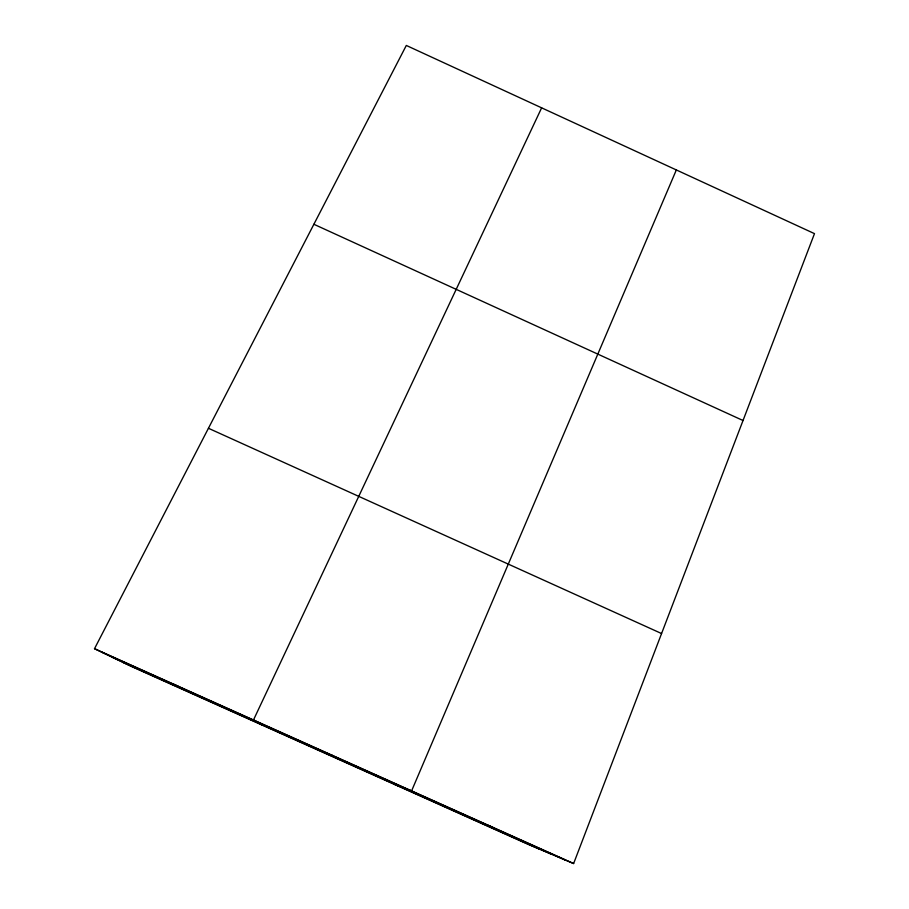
<?xml version="1.0" encoding="UTF-8"?>
<svg xmlns="http://www.w3.org/2000/svg" width="909" height="909" viewBox="0 0 909 909"><rect width="100%" height="100%" fill="white"/><g stroke="black" fill="none" stroke-linecap="round" stroke-linejoin="round"><path stroke-width="1.36" d="M573.624 863.55L814.487 233.636L406.312 45.45L94.513 648.696L131.385 666.456L527.936 844.268L573.624 863.55L94.513 648.696M676.341 169.949L411.595 790.887L393.711 784.081M541.639 107.841L253.475 719.985L262.837 725.393M331.83 755.356L332.649 755.481M486.701 824.804L492.723 827.27M101.501 652.06L564.978 859.903M112.421 657.321L551.445 854.199M122.522 662.184L538.923 848.904M208.445 428.275L661.57 633.55M313.889 224.273L743.028 420.515M174.108 684.386L178.471 686.579"/></g></svg>
